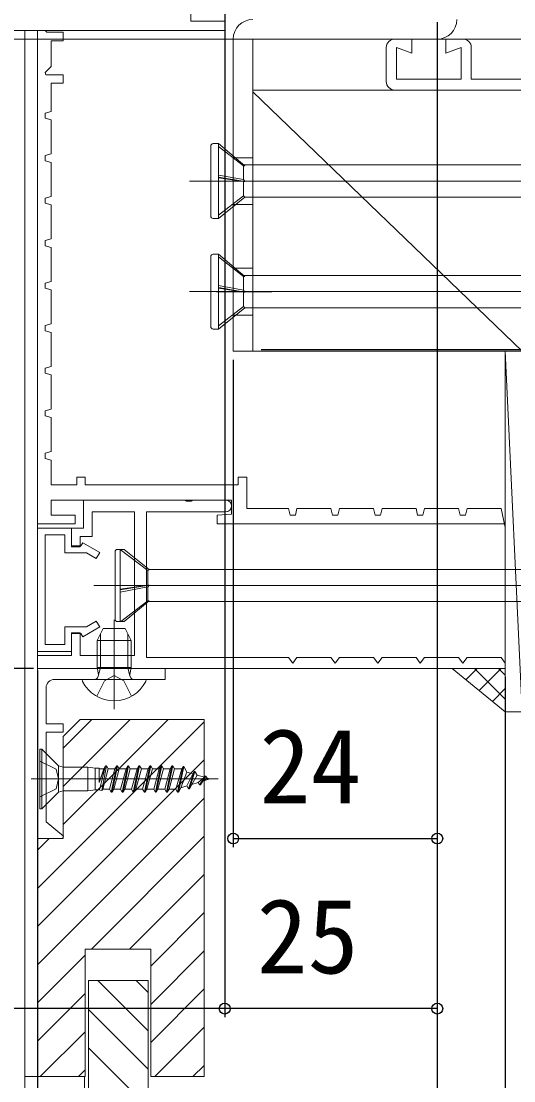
# Model space of a CAD drawing. Units: millimetres, scale not verified. Extents: x -525 to 525, y -783 to 779.
# Drawn here: x 166.1 to 224, y -554.1 to -429.5 of the extents above; entities that cross this region are included whole.
import ezdxf
from ezdxf.enums import TextEntityAlignment as Align

# ---------------------------------------------------------------- set-up
doc = ezdxf.new("R2010")
doc.units = ezdxf.units.MM
doc.header["$LTSCALE"] = 4
for name, color, linetype, lineweight in [('0-0_0', 30, 'Continuous', 18), ('0-2_YKK_11', 4, 'Continuous', 18), ('0-4_YKK_12', 2, 'Continuous', 18), ('0-5_YKK_13', 4, 'Continuous', 18), ('0-8_YSS_K', 3, 'Continuous', 18), ('0-9_YSS_KE', 3, 'Continuous', 18)]:
    doc.layers.add(name, color=color, linetype=linetype, lineweight=lineweight)
doc.layers.add('0-6_YKK_D', color=6, linetype='Continuous')
doc.styles.add('ＭＳ ゴシック', font='')
doc.styles.get('ＭＳ ゴシック').set_extended_font_data('MS Gothic')

msp = doc.modelspace()

# ---------------------------------------------------------------- linework, layer by layer
at = {"layer": '0-0_0'}
msp.add_lwpolyline([(173.998, -586.333), (173.998, -542.333), (180.998, -542.333), (180.998, -579.333)], dxfattribs=at)
at = {"layer": '0-2_YKK_11'}
msp.add_line((209, -436.633), (209, -432.633), dxfattribs=at)
for points in [[(275, -428.333), (275, -429.633), (250, -429.633), (250, -434.633), (249, -434.633), (249, -429.633), (226.2, -429.633), (226.2, -455.433), (249, -455.433), (249, -452.633), (250, -452.633), (250, -456.633), (225, -456.633), (225, -437.633), (210, -437.633)], [(210, -431.633), (212, -431.633), (212, -433.288), (210.2, -432.633), (210.2, -436.333), (217.8, -436.333), (217.8, -432.633), (216, -433.288), (216, -431.633), (218, -431.633)], [(219, -432.633), (219, -436.333), (225, -436.333)]]:
    msp.add_lwpolyline(points, dxfattribs=at)
at = {"layer": '0-2_YKK_11', "color": 30}
for points in [[(167.998, -488.63), (167.998, -430.63), (168.898, -430.63), (169.098, -430.83), (170.998, -430.83), (170.998, -431.83), (169.598, -431.83), (169.598, -434.848), (168.874, -435.572), (168.981, -435.83), (170.998, -435.83), (170.998, -436.83), (169.598, -436.83), (169.598, -440.13), (168.898, -440.328), (168.898, -440.933), (169.598, -441.13), (169.598, -445.13), (168.898, -445.328), (168.898, -445.933), (169.598, -446.13), (169.598, -450.13), (168.898, -450.328), (168.898, -450.933), (169.598, -451.13), (169.598, -455.13), (168.898, -455.328), (168.898, -455.933), (169.598, -456.13), (169.598, -460.13), (168.898, -460.328), (168.898, -460.933), (169.598, -461.13), (169.598, -465.13), (168.898, -465.328), (168.898, -465.933), (169.598, -466.13), (169.598, -470.13), (168.898, -470.328), (168.898, -470.933)], [(168.898, -470.933), (169.598, -471.13), (169.598, -475.13), (168.898, -475.328), (168.898, -475.933), (169.598, -476.13), (169.598, -480.13), (168.898, -480.328), (168.898, -480.933), (169.598, -481.13), (169.598, -484.03), (172.598, -484.03), (172.598, -483.13), (173.598, -483.13), (173.598, -484.03), (191.598, -484.03), (191.598, -483.13), (192.598, -483.13), (192.598, -486.83), (197.498, -486.83), (197.678, -487.63), (198.318, -487.63), (198.498, -486.83), (202.498, -486.83), (202.678, -487.63), (203.318, -487.63), (203.498, -486.83), (207.498, -486.83), (207.678, -487.63), (208.318, -487.63), (208.498, -486.83), (212.498, -486.83), (212.678, -487.63), (213.318, -487.63), (213.498, -486.83), (217.498, -486.83), (217.678, -487.63), (218.318, -487.63), (218.498, -486.83), (222.498, -486.83)], [(222.998, -505.63), (167.998, -505.63), (167.998, -504.13), (171.998, -504.13), (171.998, -501.43), (172.998, -501.43), (172.998, -504.13), (179.398, -504.13), (179.398, -487.23), (174.398, -487.23), (174.398, -490.13), (172.998, -490.13), (172.998, -491.33), (171.998, -491.33), (171.998, -489.13), (173.398, -489.13), (173.398, -485.83), (185.34, -485.83), (185.523, -485.95), (186.073, -485.95), (186.256, -485.83), (190.098, -485.83)], [(222.498, -486.83), (222.998, -489.053), (222.998, -488.63), (189.098, -488.63), (189.098, -487.63), (190.798, -487.482), (190.798, -485.83), (169.598, -485.83), (169.598, -487.63), (172.398, -487.63), (172.398, -488.63), (167.998, -488.63)], [(190.098, -487.23), (180.798, -487.23), (180.798, -504.33), (197.498, -504.33), (197.998, -504.997), (198.498, -504.33), (202.498, -504.33), (202.998, -504.997), (203.498, -504.33), (207.498, -504.33), (207.998, -504.997), (208.498, -504.33), (212.498, -504.33), (212.998, -504.997), (213.498, -504.33), (217.498, -504.33), (217.998, -504.997), (218.498, -504.33), (222.498, -504.33), (222.998, -504.997), (222.998, -505.63)]]:
    msp.add_lwpolyline(points, dxfattribs=at)
msp.add_lwpolyline([(167.998, -503.63), (167.998, -489.13), (171.998, -489.13), (171.998, -491.23), (173.098, -491.23), (173.314, -490.857), (175.298, -492.003), (174.898, -492.696), (173.746, -492.03), (171.198, -492.03), (171.198, -489.93), (168.898, -489.93), (168.898, -502.83), (171.198, -502.83), (171.198, -500.73), (173.746, -500.73), (174.898, -500.065), (175.298, -500.758), (173.314, -501.904), (173.098, -501.53), (171.998, -501.53), (171.998, -503.63)], close=True, dxfattribs=at)
at = {"layer": '0-2_YKK_11', "color": 190}
for points in [[(167.998, -505.631), (167.998, -525.631), (170.938, -525.631), (171.034, -525.368), (168.998, -523.66), (168.998, -513.131), (170.998, -513.131), (170.998, -512.131), (168.998, -512.131), (168.998, -507.931)], [(169.998, -506.931), (182.998, -506.931), (182.998, -505.631), (167.998, -505.631)]]:
    msp.add_lwpolyline(points, dxfattribs=at)
at = {"layer": '0-2_YKK_11'}
for centre, start, end in [((210, -432.633), 90.00002, 180), ((218, -432.633), 359.99998, 90.00002), ((210, -436.633), 180, 270)]:
    msp.add_arc(centre, 1, start, end, dxfattribs=at)
at = {"layer": '0-2_YKK_11', "color": 30}
for start, end in [(0, 90), (270, 0)]:
    msp.add_arc((190.098, -486.53), 0.7, start, end, dxfattribs=at)
at = {"layer": '0-2_YKK_11', "color": 190}
msp.add_arc((169.998, -507.931), 1, 90.00001, 179.99999, dxfattribs=at)
at = {"layer": '0-4_YKK_12'}
msp.add_line((-405.271, -431.633), (400.687, -431.633), dxfattribs=at)
at = {"layer": '0-4_YKK_12', "color": 80}
for p, q in [((189.048, -448.333), (195.548, -448.333)), ((189.048, -461.333), (195.548, -461.333))]:
    msp.add_line(p, q, dxfattribs=at)
at = {"layer": '0-4_YKK_12', "color": 211}
msp.add_lwpolyline([(164.998, -405.13), (164.998, -430.63), (189.998, -430.63), (189.998, -429.53), (185.998, -429.53), (185.998, -426.93), (188.086, -426.93), (189.038, -426.38), (188.918, -425.93), (186.298, -425.93)], dxfattribs=at)
at = {"layer": '0-5_YKK_13'}
for p, q in [((166.498, -430.63), (166.498, -564.631)), ((188.352, -452.43), (188.352, -444.23)), ((189.252, -443.93), (188.652, -443.93)), ((189.252, -443.93), (189.252, -452.73)), ((189.252, -443.93), (192.369, -446.545)), ((189.252, -444.246), (192.196, -446.538)), ((192.196, -446.538), (192.369, -446.545)), ((192.196, -448.161), (192.196, -446.538)), ((226.352, -446.43), (192.232, -446.43)), ((185.852, -448.33), (290.852, -448.33)), ((189.252, -447.617), (192.196, -448.161)), ((192.369, -448.386), (189.252, -447.86)), ((189.252, -447.937), (192.196, -448.377)), ((192.196, -448.161), (192.369, -448.386)), ((192.196, -450.079), (192.196, -448.377)), ((192.196, -448.377), (192.369, -448.386)), ((189.252, -452.353), (192.196, -450.079)), ((189.252, -452.73), (192.369, -450.23)), ((192.369, -450.23), (192.196, -450.079)), ((192.369, -450.23), (226.352, -450.23)), ((188.652, -452.73), (189.252, -452.73)), ((188.352, -465.43), (188.352, -457.23)), ((189.252, -456.93), (188.652, -456.93)), ((189.252, -456.93), (189.252, -465.73)), ((189.252, -456.93), (192.369, -459.545)), ((189.252, -457.246), (192.196, -459.538)), ((192.196, -459.538), (192.369, -459.545)), ((192.196, -461.161), (192.196, -459.538)), ((226.352, -459.43), (192.232, -459.43)), ((189.252, -460.617), (192.196, -461.161)), ((192.369, -461.386), (189.252, -460.86)), ((189.252, -460.937), (192.196, -461.377)), ((185.852, -461.33), (290.852, -461.33)), ((192.196, -461.161), (192.369, -461.386)), ((192.196, -463.079), (192.196, -461.377)), ((192.196, -461.377), (192.369, -461.386)), ((189.252, -465.353), (192.196, -463.079)), ((189.252, -465.73), (192.369, -463.23)), ((192.369, -463.23), (192.196, -463.079)), ((192.369, -463.23), (226.352, -463.23)), ((188.652, -465.73), (189.252, -465.73)), ((177.1, -491.925), (177.1, -499.83)), ((177.4, -491.63), (178.187, -491.63)), ((177.7, -500.13), (177.7, -491.63)), ((177.707, -491.63), (180.944, -494.131)), ((178.187, -491.63), (181.117, -493.98)), ((181.117, -493.98), (180.944, -494.131)), ((180.944, -494.131), (180.944, -495.834)), ((181.117, -493.98), (226.1, -493.98)), ((181.117, -495.824), (177.7, -496.401)), ((177.7, -496.319), (180.944, -495.834)), ((180.944, -496.05), (181.117, -495.824)), ((180.944, -495.834), (181.117, -495.824)), ((174.6, -495.88), (296.748, -495.88)), ((177.7, -496.648), (180.944, -496.05)), ((180.944, -496.05), (180.944, -497.672)), ((177.787, -500.13), (180.944, -497.672)), ((178.179, -500.13), (181.117, -497.665)), ((180.944, -497.672), (181.117, -497.665)), ((226.1, -497.78), (180.98, -497.78)), ((176.998, -510.43), (176.998, -499.93)), ((178.179, -500.13), (177.4, -500.13)), ((174.998, -502.33), (175.698, -500.93)), ((175.377, -505.53), (175.377, -501.572)), ((175.698, -500.93), (178.298, -500.93)), ((178.298, -500.93), (178.998, -502.33)), ((178.619, -505.53), (178.619, -501.572)), ((174.998, -502.33), (178.998, -502.33)), ((174.998, -505.53), (174.998, -502.33)), ((178.998, -505.53), (178.998, -502.33)), ((174.998, -505.53), (178.998, -505.53)), ((174.998, -505.53), (175.143, -506.343)), ((175.377, -505.53), (175.137, -506.546)), ((178.619, -505.53), (178.859, -506.546)), ((178.998, -505.53), (178.854, -506.343)), ((180.594, -506.93), (173.403, -506.93)), ((176.998, -506.472), (175.853, -507.081)), ((176.998, -506.472), (178.143, -507.081)), ((174.948, -508.896), (175.853, -507.081)), ((179.048, -508.896), (178.143, -507.081)), ((170.448, -517.081), (168.498, -515.131)), ((168.498, -522.131), (168.498, -515.131)), ((170.448, -520.181), (170.448, -517.081)), ((170.448, -517.081), (171.008, -517.231)), ((171.008, -517.231), (173.912, -517.231)), ((171.008, -520.031), (171.008, -517.231)), ((174.748, -517.356), (173.912, -517.231)), ((173.912, -520.031), (173.912, -517.231)), ((174.748, -519.906), (174.748, -517.356)), ((174.748, -517.356), (175.245, -517.356)), ((175.288, -517.431), (175.245, -517.356)), ((175.245, -517.356), (175.245, -519.033)), ((175.264, -519.925), (175.998, -517.081)), ((175.288, -517.431), (175.796, -517.431)), ((175.552, -520.001), (176.098, -517.081)), ((175.65, -519.831), (176.3, -517.431)), ((175.998, -517.081), (175.796, -517.431)), ((175.998, -517.081), (176.098, -517.081)), ((176.098, -517.081), (176.3, -517.431)), ((176.288, -517.431), (177.096, -517.431)), ((176.446, -519.831), (177.096, -517.431)), ((176.648, -520.181), (177.298, -517.081)), ((176.748, -520.181), (177.398, -517.081)), ((176.95, -519.831), (177.6, -517.431)), ((177.298, -517.081), (177.096, -517.431)), ((177.6, -517.431), (178.396, -517.431)), ((177.746, -519.831), (178.396, -517.431)), ((177.948, -520.181), (178.598, -517.081)), ((178.048, -520.181), (178.698, -517.081)), ((178.25, -519.831), (178.9, -517.431)), ((178.598, -517.081), (178.396, -517.431)), ((178.9, -517.431), (179.696, -517.431)), ((179.046, -519.831), (179.696, -517.431)), ((179.248, -520.181), (179.898, -517.081)), ((179.348, -520.181), (179.998, -517.081)), ((179.55, -519.831), (180.2, -517.431)), ((179.898, -517.081), (179.696, -517.431)), ((180.2, -517.431), (180.996, -517.431)), ((180.346, -519.831), (180.996, -517.431)), ((180.548, -520.181), (181.198, -517.081)), ((180.648, -520.181), (181.298, -517.081)), ((180.85, -519.831), (181.5, -517.431)), ((181.198, -517.081), (180.996, -517.431)), ((181.5, -517.431), (182.296, -517.431)), ((181.646, -519.831), (182.296, -517.431)), ((181.848, -520.181), (182.498, -517.081)), ((181.948, -520.181), (182.598, -517.081)), ((182.15, -519.831), (182.8, -517.431)), ((182.498, -517.081), (182.296, -517.431)), ((182.8, -517.431), (183.596, -517.431)), ((182.946, -519.831), (183.596, -517.431)), ((183.148, -520.181), (183.798, -517.081)), ((183.248, -520.181), (183.898, -517.081)), ((183.45, -519.831), (184.1, -517.431)), ((183.798, -517.081), (183.596, -517.431)), ((184.1, -517.431), (184.954, -517.431)), ((184.246, -519.831), (184.954, -517.431)), ((184.448, -520.181), (185.098, -517.181)), ((185.198, -517.181), (184.548, -520.181)), ((184.842, -519.673), (185.561, -517.81)), ((185.098, -517.181), (184.954, -517.431)), ((185.559, -519.453), (186.234, -518.015)), ((186.234, -518.015), (185.561, -517.81)), ((186.398, -517.731), (185.748, -519.781)), ((185.848, -519.781), (186.498, -517.731)), ((186.754, -518.174), (186.14, -519.276)), ((186.398, -517.731), (186.234, -518.015)), ((187.604, -518.434), (186.754, -518.174)), ((187.048, -519.331), (187.698, -518.281)), ((187.148, -519.331), (187.798, -518.281)), ((167.248, -518.631), (189.248, -518.631)), ((185.559, -519.453), (184.842, -519.673)), ((185.748, -519.781), (185.559, -519.453)), ((186.885, -519.048), (186.14, -519.276)), ((186.885, -519.048), (187.595, -518.447)), ((187.048, -519.331), (186.885, -519.048)), ((187.048, -519.331), (187.148, -519.331)), ((187.403, -518.89), (187.947, -518.539)), ((188.248, -518.631), (187.426, -518.883)), ((188.248, -518.631), (187.947, -518.539)), ((170.448, -520.181), (168.498, -522.131)), ((170.448, -520.181), (171.008, -520.031)), ((171.008, -520.031), (173.912, -520.031)), ((174.748, -519.906), (173.912, -520.031)), ((174.748, -519.906), (175.189, -519.906)), ((175.554, -519.998), (175.187, -519.906)), ((175.554, -519.998), (175.65, -519.831)), ((175.65, -519.831), (176.446, -519.831)), ((176.648, -520.181), (176.446, -519.831)), ((176.95, -519.831), (177.746, -519.831)), ((177.948, -520.181), (177.746, -519.831)), ((178.25, -519.831), (179.046, -519.831)), ((179.248, -520.181), (179.046, -519.831)), ((179.55, -519.831), (180.346, -519.831)), ((180.548, -520.181), (180.346, -519.831)), ((180.85, -519.831), (181.646, -519.831)), ((181.848, -520.181), (181.646, -519.831)), ((182.15, -519.831), (182.946, -519.831)), ((183.148, -520.181), (182.946, -519.831)), ((183.45, -519.831), (184.246, -519.831)), ((184.448, -520.181), (184.246, -519.831))]:
    msp.add_line(p, q, dxfattribs=at)
at = {"layer": '0-5_YKK_13', "color": 80}
for p, q in [((190.998, -431.633), (190.998, -468.333)), ((193.298, -431.633), (193.298, -468.333)), ((214.998, -431.633), (193.298, -431.633)), ((190.998, -445.583), (193.298, -445.583)), ((190.998, -451.083), (193.298, -451.083)), ((190.998, -458.583), (193.298, -458.583)), ((190.998, -464.083), (193.298, -464.083)), ((190.998, -468.333), (193.298, -468.333))]:
    msp.add_line(p, q, dxfattribs=at)
at = {"layer": '0-5_YKK_13'}
for points in [[(167.998, -553.631), (167.998, -430.63), (166.498, -430.63)], [(168.498, -522.131), (168.248, -522.131), (168.248, -515.131), (168.498, -515.131)], [(168.248, -516.531), (170.164, -517.486), (170.449, -518.631)], [(175.796, -517.431), (175.245, -519.033), (175.998, -517.081)], [(177.298, -517.081), (177.398, -517.081), (177.6, -517.431)], [(178.598, -517.081), (178.698, -517.081), (178.9, -517.431)], [(179.898, -517.081), (179.998, -517.081), (180.2, -517.431)], [(181.198, -517.081), (181.298, -517.081), (181.5, -517.431)], [(182.498, -517.081), (182.598, -517.081), (182.8, -517.431)], [(183.798, -517.081), (183.898, -517.081), (184.1, -517.431)], [(185.098, -517.181), (185.198, -517.181), (185.561, -517.81)], [(186.398, -517.731), (186.498, -517.731), (186.754, -518.174)], [(187.698, -518.281), (187.798, -518.281), (187.947, -518.539)], [(168.248, -520.731), (170.164, -519.776), (170.449, -518.631)], [(185.748, -519.781), (185.848, -519.781), (186.14, -519.276)], [(176.648, -520.181), (176.748, -520.181), (176.95, -519.831)], [(177.948, -520.181), (178.048, -520.181), (178.25, -519.831)], [(179.248, -520.181), (179.348, -520.181), (179.55, -519.831)], [(180.548, -520.181), (180.648, -520.181), (180.85, -519.831)], [(181.848, -520.181), (181.948, -520.181), (182.15, -519.831)], [(183.148, -520.181), (183.248, -520.181), (183.45, -519.831)], [(184.448, -520.181), (184.548, -520.181), (184.842, -519.673)], [(173.398, -573.631), (173.498, -573.631), (173.498, -553.631), (166.498, -553.631)]]:
    msp.add_lwpolyline(points, dxfattribs=at)
at = {"layer": '0-5_YKK_13', "color": 80}
for centre, start, end in [((193.298, -431.633), 90, 180), ((214.998, -429.333), 270, 0)]:
    msp.add_arc(centre, 2.3, start, end, dxfattribs=at)
at = {"layer": '0-5_YKK_13'}
for centre, radius, start, end in [((188.652, -444.23), 0.3, 90, 180), ((188.652, -452.43), 0.3, 180, 270), ((188.652, -457.23), 0.3, 90, 180), ((188.652, -465.43), 0.3, 180, 270), ((177.4, -491.93), 0.3, 90, 180), ((177.4, -499.83), 0.3, 180, 270), ((173.403, -507.085), 0.154, 90, 207.28096), ((174.651, -506.43), 0.5, 270, 10.09096), ((179.346, -506.43), 0.5, 169.90904, 270), ((180.594, -507.085), 0.154, 332.71904, 90), ((176.998, -505.23), 4.2, 207.28096, 332.71904)]:
    msp.add_arc(centre, radius, start, end, dxfattribs=at)
at = {"layer": '0-6_YKK_D'}
for p, q in [((189.998, -427.43), (189.998, -546.63)), ((189.998, -427.43), (189.998, -546.63)), ((214.998, -429.63), (214.998, -652.131)), ((214.998, -429.63), (214.998, -652.131)), ((214.998, -429.63), (214.998, -526.63)), ((214.998, -429.63), (214.998, -546.63)), ((194.298, -468.133), (384.845, -468.133)), ((190.998, -469.333), (190.998, -526.63)), ((167.498, -505.63), (83.998, -505.63)), ((167.998, -505.88), (167.998, -632.131)), ((222.998, -506.63), (222.998, -632.131)), ((167.998, -511.13), (167.998, -612.131)), ((190.998, -525.63), (214.998, -525.63)), ((214.998, -545.63), (189.998, -545.63))]:
    msp.add_line(p, q, dxfattribs=at)
msp.add_lwpolyline([(189.998, -545.63), (164.998, -545.63), (143.157, -545.63)], dxfattribs=at)
for centre in [(190.998, -525.63), (214.998, -525.63), (189.998, -545.63), (189.998, -545.63), (214.998, -545.63)]:
    msp.add_circle(centre, 0.637, dxfattribs=at)
at = {"layer": '0-8_YSS_K'}
for p, q in [((193.298, -437.833), (224.996, -468.333)), ((222.998, -468.333), (224.996, -510.751)), ((222.99, -510.751), (216.73, -505.63)), ((216.808, -505.694), (216.871, -505.63)), ((218.364, -506.966), (219.699, -505.63)), ((222.991, -509.264), (219.357, -505.63)), ((219.919, -508.239), (222.528, -505.63)), ((222.991, -506.437), (222.185, -505.63)), ((221.475, -509.512), (222.991, -507.996))]:
    msp.add_line(p, q, dxfattribs=at)
at = {"layer": '0-8_YSS_K', "color": 30}
for p, q in [((167.998, -531.491), (187.598, -511.891)), ((170.998, -515.021), (174.388, -511.631)), ((170.998, -519.511), (178.878, -511.631)), ((170.998, -524.001), (183.368, -511.631)), ((167.998, -535.981), (187.598, -516.381)), ((167.998, -540.471), (187.598, -520.871)), ((167.998, -527.001), (169.368, -525.631)), ((174.328, -538.631), (187.598, -525.361)), ((178.819, -538.631), (187.598, -529.852)), ((181.298, -540.642), (187.598, -534.342)), ((167.998, -544.961), (173.598, -539.361)), ((181.298, -545.132), (187.598, -538.832)), ((180.998, -548.242), (175.089, -542.333)), ((180.998, -543.752), (179.579, -542.333)), ((167.998, -549.452), (173.598, -543.852)), ((181.298, -549.622), (187.598, -543.322)), ((180.998, -552.732), (173.998, -545.732)), ((181.779, -553.631), (187.598, -547.812)), ((168.309, -553.631), (173.598, -548.342)), ((180.998, -557.222), (173.998, -550.222)), ((172.799, -553.631), (173.598, -552.832)), ((186.269, -553.631), (187.598, -552.302))]:
    msp.add_line(p, q, dxfattribs=at)
at = {"layer": '0-8_YSS_K'}
for points in [[(224.996, -437.633), (193.298, -437.633), (193.298, -468.333), (224.996, -468.333)], [(224.996, -468.333), (222.998, -468.333), (222.998, -510.751), (224.996, -510.751)]]:
    msp.add_lwpolyline(points, close=True, dxfattribs=at)
at = {"layer": '0-9_YSS_KE', "color": 30}
msp.add_lwpolyline([(187.598, -553.631), (187.598, -511.631), (172.998, -511.631), (170.998, -513.631), (170.998, -525.631), (167.998, -525.631), (167.998, -553.631), (173.598, -553.631), (173.598, -538.631), (181.298, -538.631), (181.298, -553.631)], close=True, dxfattribs=at)

# ---------------------------------------------------------------- texts
at = {"layer": '0-6_YKK_D', "style": 'ＭＳ ゴシック'}
for s, p in [('24', (194.1, -524.13)), ('25', (193.771, -544.13))]:
    msp.add_text(s, height=8.798, dxfattribs=at).set_placement(p, align=Align.BOTTOM_LEFT)

doc.saveas('drawing.dxf')
